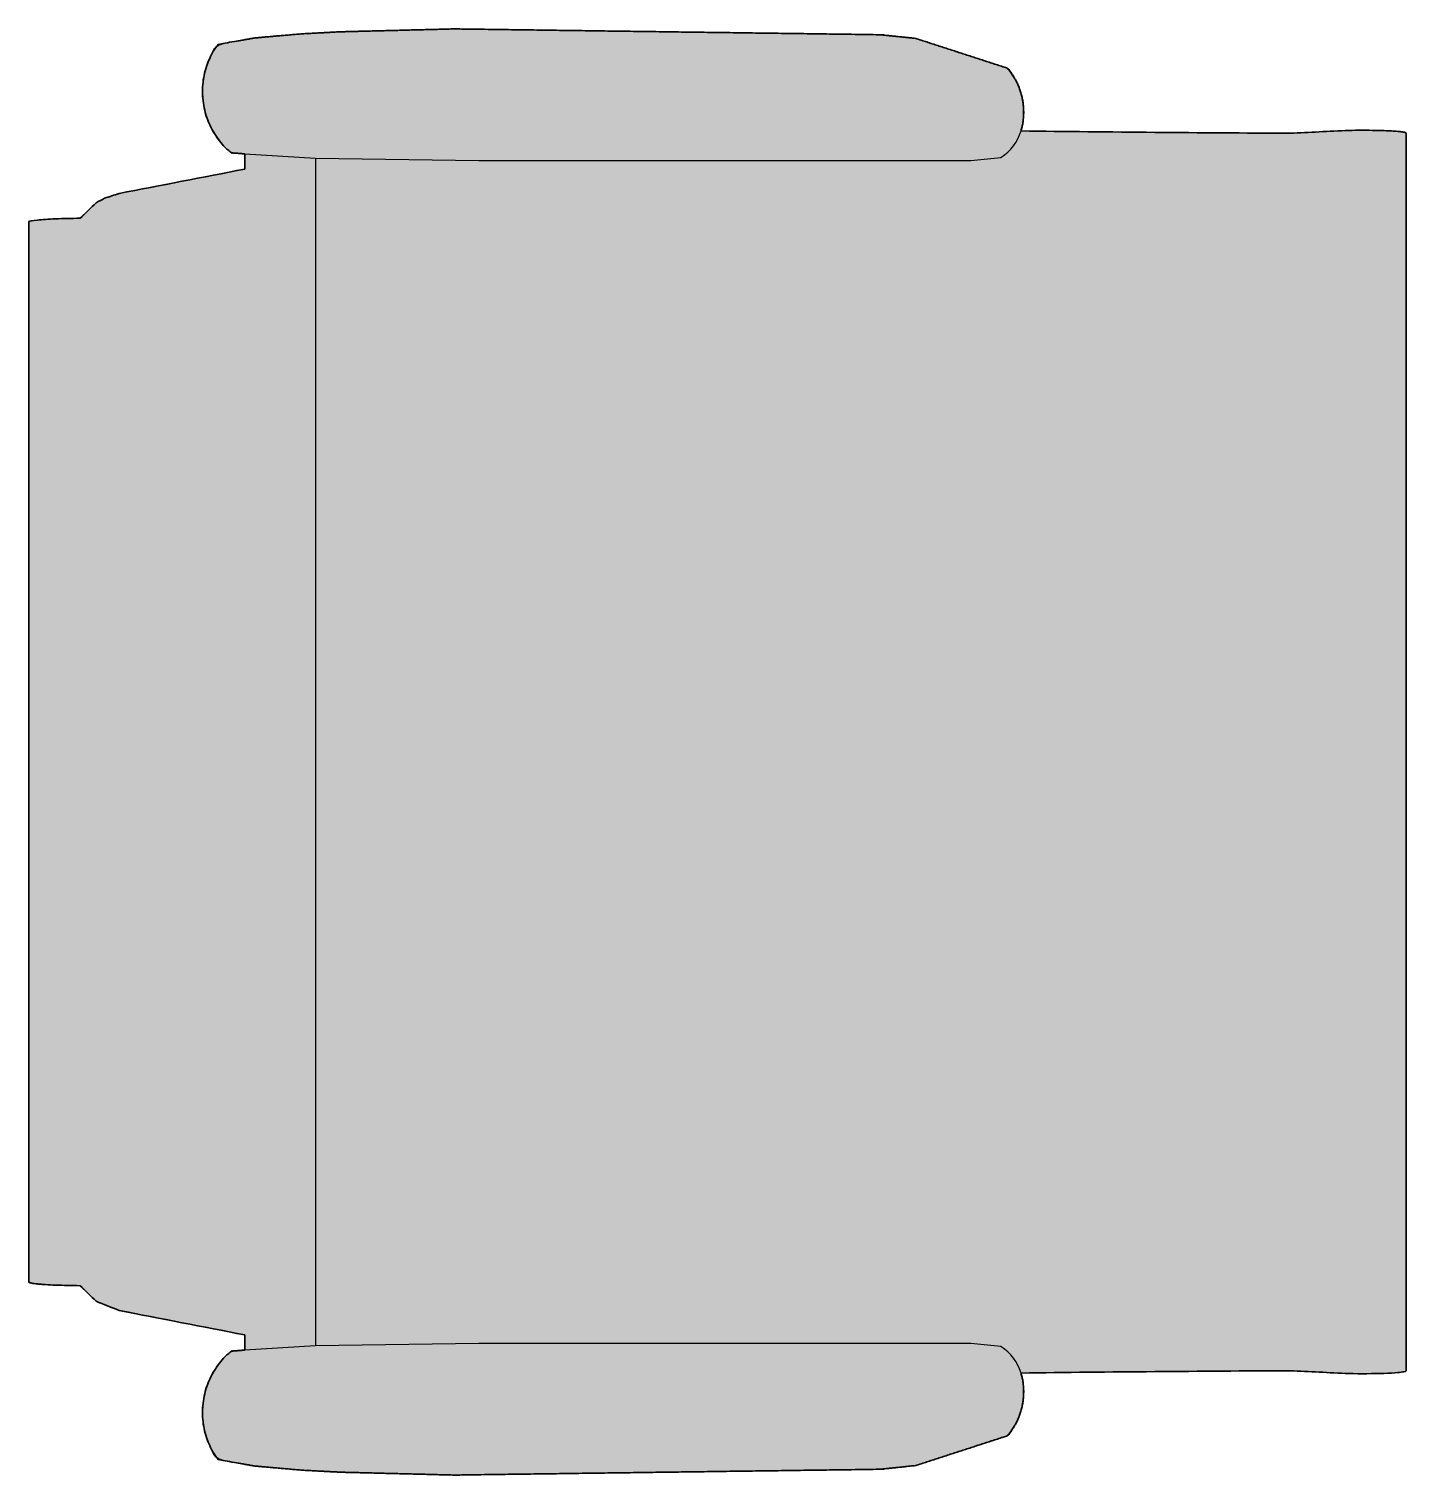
# Model space of a CAD drawing. Header units: millimetres. Extents: x 0 to 2114, y 0 to 2318.
# Drawn here: x 1371 to 1946, y 257 to 860 of the extents above; entities that cross this region are included whole.
import ezdxf

# ---------------------------------------------------------------- set-up
doc = ezdxf.new("R2010")
doc.units = ezdxf.units.MM
doc.layers.add('Blocks', color=7, linetype='Continuous')
doc.layers.add('Blocks$Fill', color=7, linetype='Continuous', true_color=0xffffff)
doc.layers.add('Blocks$Inner', color=7, linetype='Continuous', lineweight=25, true_color=0x007f00)
doc.layers.add('Blocks$Outline', color=7, linetype='Continuous', lineweight=35, true_color=0xff3f3f)

# ---------------------------------------------------------------- blocks, each defined once
blk = doc.blocks.new('Eames Aluminum Office Chair Top')
at = {"layer": 'Blocks$Fill'}
blk.add_hatch(color=256, dxfattribs=at).paths.add_polyline_path([(559.23, 174.85), (559.45, 175.66), (559.65, 176.48), (559.83, 177.32), (559.98, 178.16), (560.1, 179.01), (560.2, 179.87), (560.28, 180.74), (560.32, 181.61), (560.34, 182.49), (560.34, 183.37), (560.3, 184.25), (560.24, 185.13), (560.15, 186.01), (560.03, 186.89), (559.89, 187.77), (559.72, 188.64), (559.52, 189.51), (559.29, 190.36), (559.04, 191.22), (558.76, 192.06), (558.45, 192.89), (558.12, 193.71), (557.77, 194.51), (557.39, 195.3), (556.99, 196.08), (556.57, 196.84), (556.13, 197.58), (555.66, 198.31), (555.18, 199.02), (554.68, 199.7), (554.16, 200.37), (553.63, 201.02), (515.35, 213.46), (500.31, 215.04), (322.53, 217.45), (275.29, 216.26), (258.88, 215.4), (239.32, 213.68), (223.84, 210.96), (223.43, 210.37), (223.03, 209.78), (222.63, 209.17), (222.25, 208.54), (221.88, 207.91), (221.51, 207.26), (221.17, 206.6), (220.83, 205.92), (220.51, 205.24), (220.2, 204.54), (219.9, 203.83), (219.62, 203.11), (219.36, 202.38), (219.11, 201.64), (218.87, 200.89), (218.66, 200.13), (218.46, 199.36), (218.28, 198.59), (218.11, 197.8), (217.97, 197.01), (217.84, 196.22), (217.73, 195.42), (217.64, 194.61), (217.57, 193.8), (217.52, 192.99), (217.49, 192.17), (217.48, 191.36), (217.49, 190.54), (217.52, 189.72), (217.57, 188.9), (217.64, 188.08), (217.73, 187.26), (217.84, 186.45), (217.97, 185.64), (218.12, 184.83), (218.29, 184.03), (218.48, 183.23), (218.69, 182.44), (218.91, 181.66), (219.16, 180.88), (219.42, 180.11), (219.7, 179.35), (220, 178.6), (220.32, 177.86), (220.65, 177.13), (221, 176.41), (221.36, 175.7), (221.74, 175), (222.14, 174.32), (222.54, 173.65), (222.96, 172.99), (223.4, 172.35), (223.84, 171.72), (224.3, 171.1), (224.77, 170.5), (225.25, 169.91), (225.74, 169.34), (226.24, 168.78), (226.75, 168.24), (227.26, 167.71), (227.78, 167.2), (228.31, 166.7), (228.85, 166.22), (229.39, 165.75), (235.15, 165.29), (235.15, 158.94), (182.66, 148.75), (176.62, 146.79), (173.07, 144.9), (166.39, 138.4), (156.18, 138.17), (151.93, 137.95), (150.12, 137.81), (148.55, 137.67), (147.24, 137.51), (146.69, 137.43), (146.21, 137.35), (145.99, 137.31), (145.8, 137.26), (145.62, 137.22), (145.46, 137.18), (145.39, 137.16), (145.32, 137.14), (145.26, 137.11), (145.2, 137.09), (145.15, 137.07), (145.12, 137.06), (145.1, 137.05), (145.07, 137.04), (145.05, 137.03), (145.03, 137.01), (145.01, 137), (145.01, -305.7), (145.03, -305.71), (145.05, -305.73), (145.07, -305.74), (145.1, -305.75), (145.12, -305.76), (145.15, -305.77), (145.2, -305.79), (145.26, -305.81), (145.32, -305.84), (145.39, -305.86), (145.46, -305.88), (145.62, -305.92), (145.79, -305.96), (145.99, -306.01), (146.2, -306.05), (146.68, -306.13), (147.24, -306.21), (148.55, -306.37), (150.12, -306.51), (151.93, -306.65), (156.18, -306.87), (166.39, -307.11), (173.07, -313.6), (182.66, -317.45), (235.15, -327.64), (235.15, -333.99), (229.39, -334.45), (228.85, -334.92), (228.31, -335.4), (227.78, -335.9), (227.26, -336.41), (226.75, -336.94), (226.24, -337.48), (225.74, -338.04), (225.25, -338.61), (224.77, -339.2), (224.3, -339.8), (223.84, -340.42), (223.4, -341.05), (222.96, -341.69), (222.54, -342.35), (222.14, -343.02), (221.74, -343.7), (221.36, -344.4), (221, -345.11), (220.65, -345.83), (220.32, -346.56), (220, -347.3), (219.7, -348.05), (219.42, -348.81), (219.16, -349.58), (218.91, -350.36), (218.69, -351.14), (218.48, -351.93), (218.29, -352.73), (218.12, -353.53), (217.97, -354.34), (217.84, -355.15), (217.73, -355.96), (217.64, -356.78), (217.57, -357.6), (217.52, -358.42), (217.49, -359.24), (217.48, -360.06), (217.49, -360.87), (217.52, -361.69), (217.57, -362.5), (217.64, -363.31), (217.73, -364.12), (217.84, -364.92), (217.97, -365.72), (218.11, -366.5), (218.28, -367.29), (218.46, -368.06), (218.66, -368.83), (218.87, -369.59), (219.11, -370.34), (219.36, -371.08), (219.62, -371.81), (219.9, -372.53), (220.2, -373.24), (220.51, -373.94), (220.83, -374.62), (221.17, -375.3), (221.51, -375.96), (221.88, -376.61), (222.25, -377.24), (222.63, -377.87), (223.03, -378.48), (223.43, -379.07), (223.84, -379.66), (239.32, -382.39), (258.88, -384.1), (275.29, -384.96), (322.53, -386.15), (500.31, -383.74), (515.35, -382.16), (553.63, -369.72), (554.16, -369.07), (554.68, -368.4), (555.18, -367.72), (555.66, -367.01), (556.13, -366.28), (556.57, -365.54), (556.99, -364.78), (557.39, -364), (557.77, -363.21), (558.12, -362.41), (558.45, -361.59), (558.76, -360.76), (559.04, -359.92), (559.29, -359.07), (559.52, -358.21), (559.72, -357.34), (559.89, -356.47), (560.03, -355.59), (560.15, -354.71), (560.24, -353.83), (560.3, -352.95), (560.34, -352.07), (560.34, -351.19), (560.32, -350.31), (560.28, -349.44), (560.2, -348.57), (560.1, -347.71), (559.98, -346.86), (559.83, -346.02), (559.65, -345.18), (559.45, -344.36), (559.23, -343.55), (671.48, -342.59), (683.7, -343.19), (696.12, -343.78), (703.62, -343.84), (710.83, -343.7), (713.93, -343.56), (716.49, -343.38), (717.29, -343.3), (718, -343.22), (718.6, -343.13), (718.86, -343.09), (719.1, -343.05), (719.31, -343), (719.4, -342.98), (719.49, -342.96), (719.57, -342.94), (719.65, -342.91), (719.71, -342.89), (719.74, -342.88), (719.77, -342.87), (719.8, -342.86), (719.83, -342.85), (719.85, -342.83), (719.87, -342.82), (719.88, -342.82), (719.89, -342.81), (719.9, -342.81), (719.91, -342.8), (719.92, -342.79), (719.93, -342.79), (719.94, -342.78), (719.94, -342.78), (719.95, -342.77), (719.96, -342.76), (719.96, -342.76), (719.96, -342.76), (719.96, -342.76), (719.97, -342.75), (719.97, -342.75), (719.97, -342.75), (719.98, -342.74), (719.98, -342.74), (719.98, -342.74), (719.98, -342.74), (719.98, -342.73), (719.99, -342.73), (719.99, -342.73), (719.99, -342.72), (719.99, -342.72), (719.99, -342.72), (719.99, -342.72), (719.99, -342.71), (720, -342.71), (720, -342.71), (720, -342.71), (720, -342.7), (720, -342.7), (720, -342.7), (720, -342.7), (720, -342.7), (720, -342.7), (720, -342.7), (720, -342.69), (720, -342.69), (720, -342.69), (720, -342.69), (720, -342.69), (720, -342.69), (720, -342.68), (720, -342.68), (720, 173.98), (720, 173.99), (720, 173.99), (720, 173.99), (720, 173.99), (720, 173.99), (720, 173.99), (720, 174), (720, 174), (720, 174), (720, 174), (720, 174), (720, 174.01), (720, 174.01), (719.99, 174.01), (719.99, 174.01), (719.99, 174.01), (719.99, 174.02), (719.99, 174.02), (719.99, 174.02), (719.99, 174.02), (719.99, 174.02), (719.99, 174.03), (719.99, 174.03), (719.99, 174.03), (719.98, 174.03), (719.98, 174.03), (719.98, 174.04), (719.98, 174.04), (719.97, 174.04), (719.97, 174.05), (719.97, 174.05), (719.96, 174.06), (719.96, 174.06), (719.96, 174.06), (719.95, 174.07), (719.95, 174.07), (719.94, 174.08), (719.94, 174.08), (719.93, 174.08), (719.93, 174.09), (719.92, 174.09), (719.91, 174.1), (719.9, 174.11), (719.89, 174.11), (719.87, 174.12), (719.86, 174.13), (719.84, 174.14), (719.83, 174.14), (719.81, 174.15), (719.77, 174.17), (719.73, 174.18), (719.69, 174.2), (719.65, 174.21), (719.6, 174.23), (719.49, 174.26), (719.37, 174.29), (719.24, 174.32), (719.1, 174.35), (718.78, 174.41), (718.41, 174.46), (717.54, 174.57), (716.49, 174.67), (713.93, 174.86), (710.83, 175), (707.34, 175.1), (701.72, 175.15), (696.12, 175.08), (671.48, 173.89), (615.15, 174.27)], flags=0)
at = {"layer": 'Blocks$Inner'}
for p, q in [((720, 173.98), (720, -342.68)), ((145.01, 137), (145.01, -305.7))]:
    blk.add_line(p, q, dxfattribs=at)
for points in [[(553.63, 201.02), (515.35, 213.46), (500.31, 215.04), (322.53, 217.45), (275.29, 216.26), (258.88, 215.4), (239.32, 213.68), (223.84, 210.96)], [(229.39, 165.75), (235.15, 165.29), (235.15, 158.94), (182.66, 148.75), (176.62, 146.79), (173.07, 144.9), (166.39, 138.4)], [(235.15, 165.29), (264.71, 163.57), (264.71, -332.27)], [(264.71, 163.57), (332.89, 162.51), (538.23, 162.51), (550.86, 163.84)], [(166.39, -307.11), (173.07, -313.6), (182.66, -317.45), (235.15, -327.64), (235.15, -333.99)], [(550.86, -332.54), (538.23, -331.21), (332.89, -331.21), (264.71, -332.27), (235.15, -333.99), (229.39, -334.45)], [(223.84, -379.66), (239.32, -382.39), (258.88, -384.1), (275.29, -384.96), (322.53, -386.15), (500.31, -383.74), (515.35, -382.16), (553.63, -369.72)]]:
    blk.add_lwpolyline(points, dxfattribs=at)
for centre, radius, start, end in [((250.91, 191.34), 33.43, 144.06502, 229.93498), ((532, 182.71), 28.34, 343.91086, 40.25696), ((540.25, 180.6), 19.83, 302.32181, 343.15335), ((250.91, -360.04), 33.43, 130.06502, 215.93498), ((540.25, -349.3), 19.83, 16.84665, 57.67819), ((532, -351.41), 28.34, 319.74304, 16.08914)]:
    blk.add_arc(centre, radius, start, end, dxfattribs=at)
for points in [[(671.48, 173.89), (675.52, 174.09), (683.67, 174.5), (691.95, 174.89), (696.12, 175.08)], [(559.23, 174.85), (577.8, 174.62), (615.08, 174.23), (652.64, 173.98), (671.48, 173.89)], [(166.39, 138.4), (162.76, 138.38), (155.74, 138.21), (147.84, 137.7), (145.41, 137.24), (145.01, 137)], [(671.48, -342.59), (652.64, -342.68), (615.08, -342.94), (577.8, -343.32), (559.23, -343.55)], [(696.12, -343.78), (691.95, -343.59), (683.67, -343.2), (675.52, -342.79), (671.48, -342.59)]]:
    blk.add_open_spline(points, degree=3, dxfattribs=at)
for points, knots in [([(696.12, 175.08), (699.73, 175.16), (706.37, 175.17), (713.16, 174.92), (716.17, 174.71), (717.57, 174.57), (718.44, 174.46), (719.13, 174.35), (719.8, 174.19), (720, 174.07), (720, 173.98)], [762.056168, 762.056168, 762.056168, 762.056168, 762.389501, 762.611723, 762.722835, 762.77839, 762.833946, 762.889501, 762.945057, 763.056168, 763.056168, 763.056168, 763.056168]), ([(145.01, -305.7), (145.11, -305.76), (145.41, -305.88), (146.15, -306.05), (147.19, -306.21), (148.5, -306.37), (150.08, -306.52), (152.5, -306.69), (157.5, -306.96), (162.76, -307.08), (166.39, -307.11)], [953.294636, 953.294636, 953.294636, 953.294636, 953.37797, 953.461303, 953.544636, 953.62797, 953.711303, 953.794636, 953.961303, 954.294636, 954.294636, 954.294636, 954.294636]), ([(720, -342.68), (720, -342.81), (719.39, -343.05), (716.44, -343.42), (709.15, -343.84), (700.93, -343.89), (696.12, -343.78)], [1279.722817, 1279.722817, 1279.722817, 1279.722817, 1279.889484, 1280.056151, 1280.278373, 1280.722817, 1280.722817, 1280.722817, 1280.722817])]:
    blk.add_open_spline(points, degree=3, knots=knots, dxfattribs=at)
at = {"layer": 'Blocks$Outline'}
for points, weights, knots in [([(559.23, 174.85), (563.44, 189.44), (553.63, 201.02), (534.49, 207.24), (515.35, 213.46), (507.83, 214.25), (500.31, 215.04), (411.42, 216.24), (322.53, 217.45), (298.91, 216.85), (275.29, 216.26), (267.09, 215.83), (258.88, 215.4), (249.1, 214.54), (239.32, 213.68), (231.58, 212.32), (223.84, 210.96), (205.59, 185.77), (229.39, 165.75), (232.27, 165.52), (235.15, 165.29)], [1, 0.881525621026, 1, 1, 1, 1, 1, 1, 1, 1, 1, 1, 1, 1, 1, 1, 1, 0.732127225098, 1, 1, 1], [14.131964, 14.131964, 14.131964, 42.003553, 42.003553, 82.249843, 82.249843, 97.377501, 97.377501, 275.177501, 275.177501, 322.425254, 322.425254, 338.85893, 338.85893, 358.497892, 358.497892, 374.21217, 374.21217, 424.313334, 424.313334, 430.086038, 430.086038, 430.086038]), ([(235.15, -333.99), (232.27, -334.22), (229.39, -334.45), (205.59, -354.47), (223.84, -379.66), (231.58, -381.02), (239.32, -382.39), (249.1, -383.24), (258.88, -384.1), (267.09, -384.53), (275.29, -384.96), (298.91, -385.55), (322.53, -386.15), (411.42, -384.94), (500.31, -383.74), (507.83, -382.95), (515.35, -382.16), (534.49, -375.94), (553.63, -369.72), (563.44, -358.14), (559.23, -343.55)], [1, 1, 1, 0.732127225098, 1, 1, 1, 1, 1, 1, 1, 1, 1, 1, 1, 1, 1, 1, 1, 0.881525621026, 1], [29.611224, 29.611224, 29.611224, 35.383928, 35.383928, 85.485093, 85.485093, 101.199371, 101.199371, 120.838332, 120.838332, 137.272008, 137.272008, 184.519761, 184.519761, 362.319761, 362.319761, 377.44742, 377.44742, 417.69371, 417.69371, 445.565298, 445.565298, 445.565298])]:
    blk.add_rational_spline(points, weights, degree=2, knots=knots, dxfattribs=at)
for points, knots in [([(559.23, -343.55), (577.8, -343.32), (615.08, -342.94), (652.64, -342.68), (671.48, -342.59), (675.52, -342.79), (683.67, -343.2), (691.95, -343.59), (696.12, -343.78), (700.93, -343.89), (709.15, -343.84), (716.44, -343.42), (719.39, -343.05), (720, -342.81), (720, -342.68), (720, -170.46), (720, 1.76), (720, 173.98), (720, 174.07), (719.8, 174.19), (719.13, 174.35), (718.44, 174.46), (717.57, 174.57), (716.17, 174.71), (713.16, 174.92), (706.37, 175.17), (699.73, 175.16), (696.12, 175.08), (691.95, 174.89), (683.67, 174.5), (675.52, 174.09), (671.48, 173.89), (652.64, 173.98), (615.08, 174.23), (577.8, 174.62), (559.23, 174.85)], [0, 0, 0, 0, 0.5, 1, 1, 1, 1.5, 2, 2, 2, 2.444444, 2.666667, 2.833333, 3, 3, 3, 519.666649, 519.666649, 519.666649, 519.777761, 519.833316, 519.888872, 519.944427, 519.999983, 520.111094, 520.333316, 520.666649, 520.666649, 520.666649, 521.166649, 521.666649, 521.666649, 521.666649, 522.166649, 522.666649, 522.666649, 522.666649, 522.666649]), ([(235.15, 165.29), (235.15, 163.17), (235.15, 161.05), (235.15, 158.94), (217.65, 155.54), (200.15, 152.14), (182.66, 148.75), (180.65, 148.09), (178.63, 147.44), (176.62, 146.79), (175.43, 146.16), (174.25, 145.53), (173.07, 144.9), (170.84, 142.73), (168.62, 140.57), (166.39, 138.4), (162.76, 138.38), (155.74, 138.21), (147.84, 137.7), (145.41, 137.24), (145.01, 137), (145.01, -10.57), (145.01, -158.13), (145.01, -305.7), (145.11, -305.76), (145.41, -305.88), (146.15, -306.05), (147.19, -306.21), (148.5, -306.37), (150.08, -306.52), (152.5, -306.69), (157.5, -306.96), (162.76, -307.08), (166.39, -307.11), (168.62, -309.27), (170.84, -311.43), (173.07, -313.6), (176.26, -314.88), (179.46, -316.16), (182.66, -317.45), (200.15, -320.84), (217.65, -324.24), (235.15, -327.64), (235.15, -329.75), (235.15, -331.87), (235.15, -333.99)], [0, 0, 0, 0, 6.35, 6.35, 6.35, 59.817724, 59.817724, 59.817724, 66.167724, 66.167724, 66.167724, 70.191884, 70.191884, 70.191884, 79.5013, 79.5013, 79.5013, 79.834633, 80.167967, 80.5013, 80.5013, 80.5013, 523.208598, 523.208598, 523.208598, 523.291931, 523.375265, 523.458598, 523.541931, 523.625265, 523.708598, 523.875265, 524.208598, 524.208598, 524.208598, 533.518014, 533.518014, 533.518014, 543.854685, 543.854685, 543.854685, 597.322409, 597.322409, 597.322409, 603.672409, 603.672409, 603.672409, 603.672409])]:
    blk.add_open_spline(points, degree=3, knots=knots, dxfattribs=at)

msp = doc.modelspace()

# ---------------------------------------------------------------- block references
at = {"layer": 'Blocks'}
msp.add_blockref('Eames Aluminum Office Chair Top', (1226.13, 643.01), dxfattribs=at)

doc.saveas('drawing.dxf')
